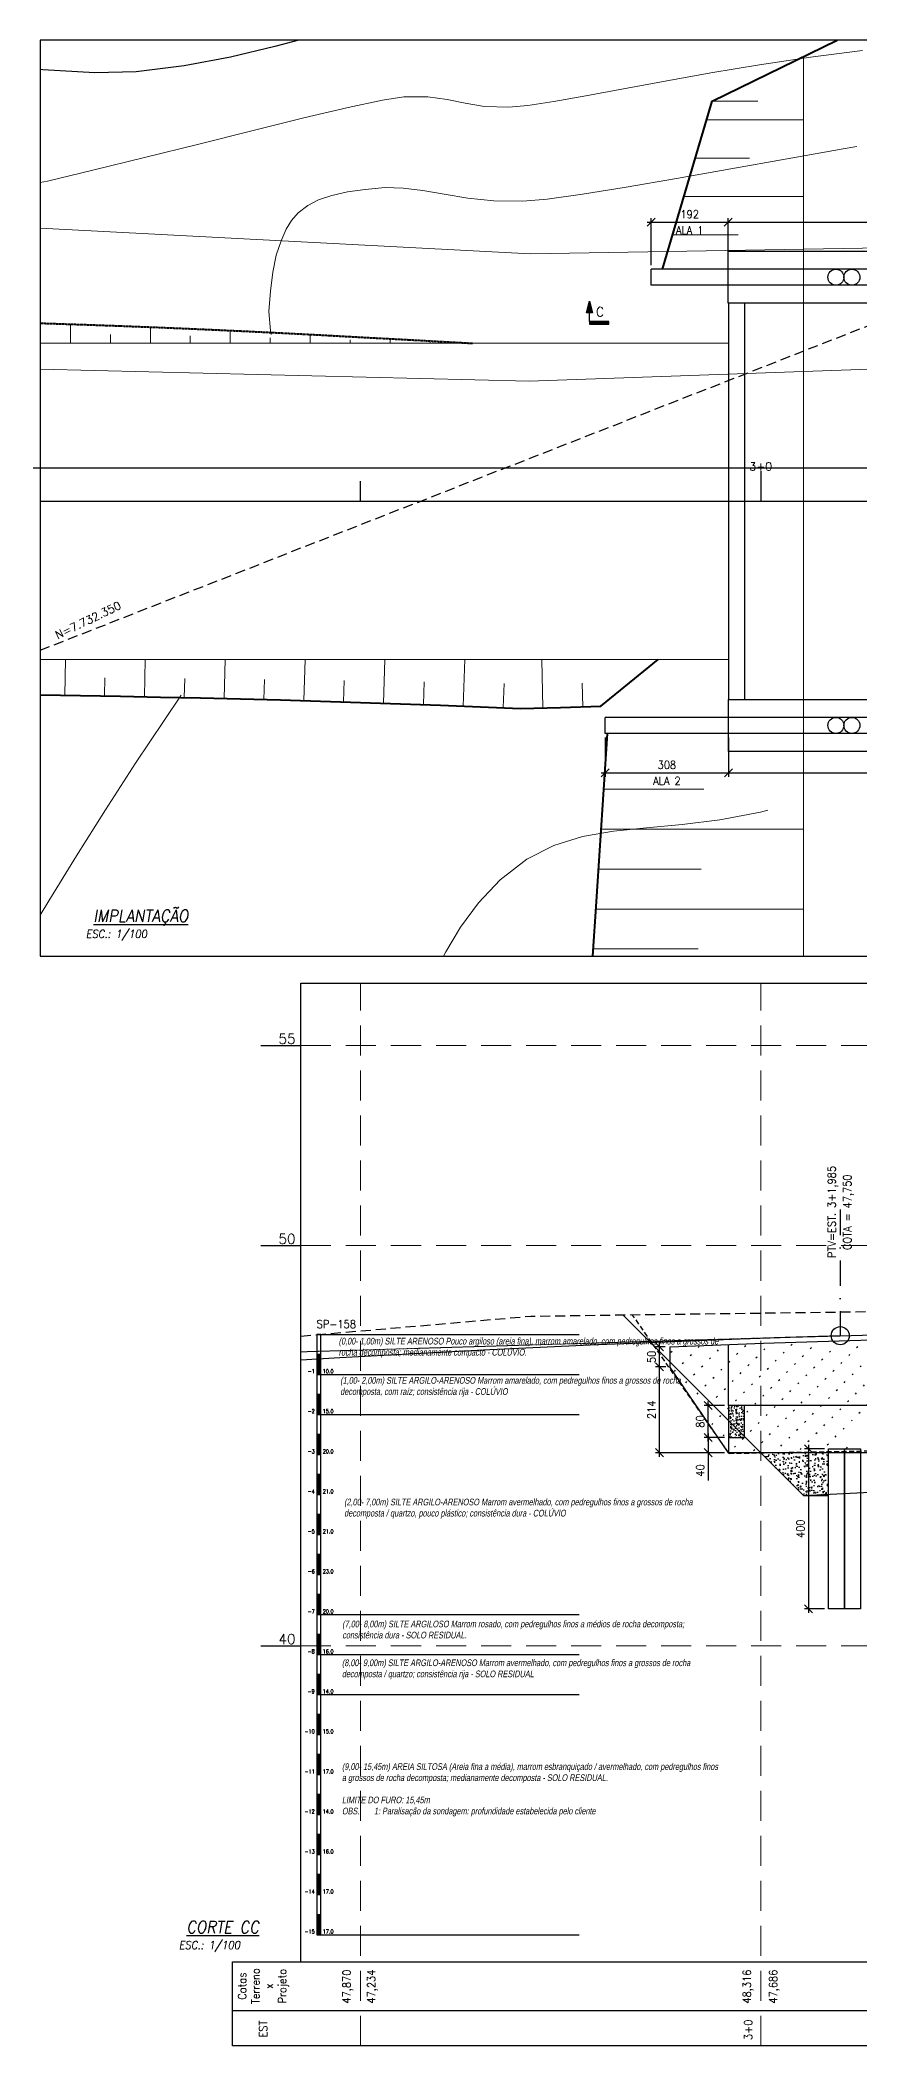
# Model space of a CAD drawing. Header units: millimetres. Extents: x 2500 to 83100, y 8270 to 58400.
# Drawn here: x 2500 to 22981, y 8270 to 58400 of the extents above; entities that cross this region are included whole.
import ezdxf
from ezdxf.enums import TextEntityAlignment as Align

# ---------------------------------------------------------------- set-up
doc = ezdxf.new("R2010")
doc.units = ezdxf.units.MM
for name, pattern in [('CONTINUO', [0]), ('DASHDOT', [25.4, 12.7, -6.35, 0, -6.35]), ('DASHED2', [0.375, 0.25, -0.125]), ('HIDDEN', [0.375, 0.25, -0.125]), ('HIDDEN2', [4.7625, 3.175, -1.5875])]:
    doc.linetypes.add(name, pattern=pattern)
for name, color, linetype in [('03', 3, 'Continuous'), ('05', 5, 'Continuous'), ('07', 7, 'Continuous'), ('08', 8, 'Continuous'), ('aux_lines', 30, 'Continuous'), ('BEST', 2, 'Continuous'), ('BFE', 7, 'Continuous'), ('BLCP4', 4, 'Continuous'), ('Cortes_05', 5, 'Continuous'), ('COTAS_07', 7, 'Continuous'), ('Eixo_07', 7, 'Continuous'), ('ENCONTRO_04', 4, 'Continuous'), ('EST-CONC-ENCONTRO_08', 8, 'Continuous'), ('EST-CONC_04', 4, 'Continuous'), ('ESTACAS_08', 8, 'Continuous'), ('Geotécnico_04', 4, 'Continuous'), ('GREIDE TP._02', 2, 'Continuous'), ('MISCELANEAID_03', 3, 'Continuous'), ('Notas_03', 3, 'Continuous'), ('R-100', 4, 'Continuous'), ('R-80', 2, 'Continuous'), ('SPT_03', 3, 'Continuous'), ('SPT_04', 4, 'Continuous'), ('SPT_07', 7, 'Continuous'), ('SPT_08', 8, 'Continuous'), ('Terreno_09', 9, 'Continuous'), ('Títulos_05', 5, 'Continuous'), ('VMA', 8, 'Continuous'), ('VR80', 2, 'Continuous')]:
    doc.layers.add(name, color=color, linetype=linetype)
for name, color, linetype, lineweight in [('BBAN', 7, 'Continuous', 9), ('BBOP', 7, 'Continuous', 20), ('BCO', 3, 'Continuous', 30), ('BGRD', 10, 'Continuous', 30), ('BHA', 253, 'Continuous', 20), ('BHARAT', 8, 'Continuous', 9), ('BHARCO', 8, 'Continuous', 9), ('CT1', 7, 'HIDDEN2', 5), ('VCAES', 36, 'Continuous', 20), ('VCATE', 101, 'HIDDEN', 20), ('VCI_MDT_VFLS', 8, 'Continuous', 15), ('VCM_MDT_VFLS', 8, 'Continuous', 25)]:
    doc.layers.add(name, color=color, linetype=linetype, lineweight=lineweight)
doc.styles.add('R 1.20 (1-75)', font='romans.shx', dxfattribs={"width": 0.9, "height": 180})
doc.styles.add('R100', font='simplex.shx', dxfattribs={"height": 2.5})
doc.styles.add('R80', font='simplex.shx')
doc.styles.add('Ri 1.50 (1-100)', font='romans.shx', dxfattribs={"width": 0.9, "oblique": 10, "height": 300})
doc.styles.add('Romans', font='romans.shx', dxfattribs={"width": 0.9, "height": 200})
doc.styles.add('SPT_data', font='romans.shx', dxfattribs={"width": 0.9, "height": 100})
doc.styles.add('SPT_title', font='romans.shx', dxfattribs={"width": 0.9, "height": 200})
doc.dimstyles.new('C 1-100 (1-100)', dxfattribs={"dimscale": 100, "dimtxt": 200, "dimasz": 2, "dimexe": 1, "dimexo": 1, "dimgap": 1, "dimtad": 1, "dimdec": 0, "dimlfac": 0.1, "dimzin": 0, "dimdsep": 46, "dimtxsty": 'Romans', "dimblk1": 'OBLIQUE', "dimblk2": 'OBLIQUE', "dimsah": 1, "dimcen": 2, "dimdle": 1, "dimclrd": 7, "dimclre": 7, "dimclrt": 2, "dimazin": 2, "dimtfac": 1, "dimtdec": 0, "dimtmove": 0, "dimatfit": 3, "dimfxl": 0, "dimfrac": 1, "dimarcsym": 0})
pattern_1 = [(45, (-355486.2, -5335.76), (-282.8427, 282.8427), [40, -240])]

# ---------------------------------------------------------------- blocks, each defined once
blk = doc.blocks.new('_Oblique')
at = {"color": 0, "linetype": 'ByBlock', "lineweight": -2}
blk.add_line((-0.5, -0.5), (0.5, 0.5), dxfattribs=at)
blk = doc.blocks.new('*D74')
at = {"layer": 'COTAS_07', "color": 7, "linetype": 'ByBlock', "lineweight": -2, "transparency": 16777216}
for p, q in [((22096, 23193), (21597, 23193)), ((21697, 23293), (21697, 19093)), ((22096, 19193), (21597, 19193))]:
    blk.add_line(p, q, dxfattribs=at)
at = {"layer": 'COTAS_07', "color": 7, "lineweight": -2, "transparency": 16777216, "xscale": 200, "yscale": 200, "zscale": 200}
for p, rotation in [((21697, 23193), 90), ((21697, 19193), 270)]:
    blk.add_blockref('_Oblique', p, dxfattribs=dict(at, rotation=rotation))
at = {"layer": 'COTAS_07', "color": 2, "transparency": 16777216, "insert": (21497, 21193), "char_height": 200, "attachment_point": 5, "rotation": 90, "style": 'Romans'}
blk.add_mtext('400', dxfattribs=at)
blk = doc.blocks.new('*D76')
at = {"layer": 'COTAS_07', "color": 7, "linetype": 'ByBlock', "lineweight": -2, "transparency": 16777216}
for p, q in [((19192, 23574), (19192, 23096)), ((19600, 23474), (19092, 23474)), ((19600, 23096), (19092, 23096)), ((19192, 23096), (19192, 22404))]:
    blk.add_line(p, q, dxfattribs=at)
at = {"layer": 'COTAS_07', "color": 7, "lineweight": -2, "transparency": 16777216, "xscale": 200, "yscale": 200, "zscale": 200}
for p, rotation in [((19192, 23474), 90), ((19192, 23096), 270)]:
    blk.add_blockref('_Oblique', p, dxfattribs=dict(at, rotation=rotation))
at = {"layer": 'COTAS_07', "color": 2, "transparency": 16777216, "insert": (18992, 22650), "char_height": 200, "attachment_point": 5, "rotation": 90, "style": 'Romans'}
blk.add_mtext('40', dxfattribs=at)
blk = doc.blocks.new('*D77')
at = {"layer": 'COTAS_07', "color": 7, "linetype": 'ByBlock', "lineweight": -2, "transparency": 16777216}
for p, q in [((19600, 24274), (19092, 24274)), ((19192, 23374), (19192, 24374)), ((19600, 23474), (19092, 23474))]:
    blk.add_line(p, q, dxfattribs=at)
at = {"layer": 'COTAS_07', "color": 7, "lineweight": -2, "transparency": 16777216, "xscale": 200, "yscale": 200, "zscale": 200}
for p, rotation in [((19192, 24274), 90), ((19192, 23474), 270)]:
    blk.add_blockref('_Oblique', p, dxfattribs=dict(at, rotation=rotation))
at = {"layer": 'COTAS_07', "color": 2, "transparency": 16777216, "insert": (18992, 23874), "char_height": 200, "attachment_point": 5, "rotation": 90, "style": 'Romans'}
blk.add_mtext('80', dxfattribs=at)
blk = doc.blocks.new('*D78')
at = {"layer": 'COTAS_07', "color": 7, "linetype": 'ByBlock', "lineweight": -2, "transparency": 16777216}
for p, q in [((18117, 25739), (17876, 25739)), ((17976, 25140), (17976, 25839)), ((18136, 25240), (17876, 25240))]:
    blk.add_line(p, q, dxfattribs=at)
at = {"layer": 'COTAS_07', "color": 7, "lineweight": -2, "transparency": 16777216, "xscale": 200, "yscale": 200, "zscale": 200}
for p, rotation in [((17976, 25739), 90), ((17976, 25240), 270)]:
    blk.add_blockref('_Oblique', p, dxfattribs=dict(at, rotation=rotation))
at = {"layer": 'COTAS_07', "color": 2, "transparency": 16777216, "insert": (17776, 25489), "char_height": 200, "attachment_point": 5, "rotation": 90, "style": 'Romans'}
blk.add_mtext('50', dxfattribs=at)
blk = doc.blocks.new('*D58')
at = {"layer": 'COTAS_07', "color": 7, "linetype": 'ByBlock', "lineweight": -2, "transparency": 16777216}
for p, q in [((18136, 25240), (17876, 25240)), ((17976, 22996), (17976, 25340)), ((19600, 23096), (17876, 23096))]:
    blk.add_line(p, q, dxfattribs=at)
at = {"layer": 'COTAS_07', "color": 7, "lineweight": -2, "transparency": 16777216, "xscale": 200, "yscale": 200, "zscale": 200}
for p, rotation in [((17976, 25240), 90), ((17976, 23096), 270)]:
    blk.add_blockref('_Oblique', p, dxfattribs=dict(at, rotation=rotation))
at = {"layer": 'COTAS_07', "color": 2, "transparency": 16777216, "insert": (17776, 24168), "char_height": 200, "attachment_point": 5, "rotation": 90, "style": 'Romans'}
blk.add_mtext('214', dxfattribs=at)
blk = doc.blocks.new('*D79')
at = {"layer": 'COTAS_07', "color": 7, "linetype": 'ByBlock', "lineweight": -2, "transparency": 16777216}
for p, q in [((16621, 40974), (16621, 39985)), ((19696, 40974), (19696, 39985)), ((16521, 40085), (19796, 40085))]:
    blk.add_line(p, q, dxfattribs=at)
at = {"layer": 'COTAS_07', "color": 7, "lineweight": -2, "transparency": 16777216, "xscale": 200, "yscale": 200, "zscale": 200, "rotation": 180}
blk.add_blockref('_Oblique', (16621, 40085), dxfattribs=at)
at = {"layer": 'COTAS_07', "color": 7, "lineweight": -2, "transparency": 16777216, "xscale": 200, "yscale": 200, "zscale": 200}
blk.add_blockref('_Oblique', (19696, 40085), dxfattribs=at)
at = {"layer": 'COTAS_07', "color": 2, "transparency": 16777216, "char_height": 200, "attachment_point": 5, "style": 'Romans'}
for s, insert in [('308', (18159, 40285)), ('ALA 2', (18159, 39885))]:
    blk.add_mtext(s, dxfattribs=dict(at, insert=insert))
blk = doc.blocks.new('*D80')
at = {"layer": 'COTAS_07', "color": 7, "linetype": 'ByBlock', "lineweight": -2, "transparency": 16777216}
for p, q in [((19696, 40524), (19696, 39985)), ((30631, 40524), (30631, 39985)), ((19596, 40085), (30731, 40085))]:
    blk.add_line(p, q, dxfattribs=at)
at = {"layer": 'COTAS_07', "color": 7, "lineweight": -2, "transparency": 16777216, "xscale": 200, "yscale": 200, "zscale": 200, "rotation": 180}
blk.add_blockref('_Oblique', (19696, 40085), dxfattribs=at)
at = {"layer": 'COTAS_07', "color": 7, "lineweight": -2, "transparency": 16777216, "xscale": 200, "yscale": 200, "zscale": 200}
blk.add_blockref('_Oblique', (30631, 40085), dxfattribs=at)
at = {"layer": 'COTAS_07', "color": 2, "transparency": 16777216, "insert": (25164, 40285), "char_height": 200, "attachment_point": 5, "style": 'Romans'}
blk.add_mtext('1094', dxfattribs=at)
blk = doc.blocks.new('*D81')
at = {"layer": 'COTAS_07', "color": 7, "linetype": 'ByBlock', "lineweight": -2, "transparency": 16777216}
for p, q in [((17668, 53848), (19790, 53848)), ((17768, 52774), (17768, 53948)), ((19690, 52774), (19690, 53948))]:
    blk.add_line(p, q, dxfattribs=at)
at = {"layer": 'COTAS_07', "color": 7, "lineweight": -2, "transparency": 16777216, "xscale": 200, "yscale": 200, "zscale": 200, "rotation": 180}
blk.add_blockref('_Oblique', (17768, 53848), dxfattribs=at)
at = {"layer": 'COTAS_07', "color": 7, "lineweight": -2, "transparency": 16777216, "xscale": 200, "yscale": 200, "zscale": 200}
blk.add_blockref('_Oblique', (19690, 53848), dxfattribs=at)
at = {"layer": 'COTAS_07', "color": 2, "transparency": 16777216, "char_height": 200, "attachment_point": 5, "style": 'Romans'}
for s, insert in [('192', (18729, 54048)), ('ALA 1', (18729, 53648))]:
    blk.add_mtext(s, dxfattribs=dict(at, insert=insert))
blk = doc.blocks.new('*D82')
at = {"layer": 'COTAS_07', "color": 7, "linetype": 'ByBlock', "lineweight": -2, "transparency": 16777216}
for p, q in [((19590, 53848), (30731, 53848)), ((19690, 53224), (19690, 53948)), ((30631, 53224), (30631, 53948))]:
    blk.add_line(p, q, dxfattribs=at)
at = {"layer": 'COTAS_07', "color": 7, "lineweight": -2, "transparency": 16777216, "xscale": 200, "yscale": 200, "zscale": 200, "rotation": 180}
blk.add_blockref('_Oblique', (19690, 53848), dxfattribs=at)
at = {"layer": 'COTAS_07', "color": 7, "lineweight": -2, "transparency": 16777216, "xscale": 200, "yscale": 200, "zscale": 200}
blk.add_blockref('_Oblique', (30631, 53848), dxfattribs=at)
at = {"layer": 'COTAS_07', "color": 2, "transparency": 16777216, "insert": (25161, 54048), "char_height": 200, "attachment_point": 5, "style": 'Romans'}
blk.add_mtext('1094', dxfattribs=at)
blk = doc.blocks.new('*U26')
at = {"layer": 'Cortes_05'}
h = blk.add_hatch(color=256, dxfattribs=at)
h.dxf.hatch_style = 1
h.paths.add_polyline_path([(18, 300), (-18, 300), (-18, 60), (18, 60)])
h = blk.add_hatch(color=256, dxfattribs=at)
h.dxf.hatch_style = 1
h.paths.add_polyline_path([(270, 300), (126, 339), (126, 261)])
h = blk.add_hatch(color=256, dxfattribs=at)
h.dxf.hatch_style = 1
h.paths.add_polyline_path([(18, -23757), (-18, -23757), (-18, -23517), (18, -23517)])
h = blk.add_hatch(color=256, dxfattribs=at)
h.dxf.hatch_style = 1
h.paths.add_polyline_path([(270, -23757), (126, -23796), (126, -23718)])
for p, q in [((18, 300), (126, 300)), ((18, -23757), (126, -23757))]:
    blk.add_line(p, q, dxfattribs=at)
for points in [[(-18, 300), (-18, 60), (18, 60), (18, 300)], [(270, 300), (126, 261), (126, 339)], [(-18, -23757), (-18, -23517), (18, -23517), (18, -23757)], [(270, -23757), (126, -23718), (126, -23796)]]:
    blk.add_lwpolyline(points, close=True, dxfattribs=at)
at = {"layer": 'Cortes_05', "style": 'R 1.20 (1-75)', "width": 0.9, "flags": 12}
for tag, rotation, p in [('M', 272.2143, (138, 144)), ('S', 270.5572, (138, -23625))]:
    blk.add_attdef(tag, text='', height=120, rotation=rotation, dxfattribs=at).set_placement(p, align=Align.MIDDLE_CENTER)

msp = doc.modelspace()

# ---------------------------------------------------------------- hatches: boundary and pattern name
at = {"layer": 'EST-CONC-ENCONTRO_08'}
h = msp.add_hatch(dxfattribs=at)
h.set_pattern_fill('AR-CONC', color=256)
h.set_pattern_definition([(50, (-353662.53, -4994.8), (182.18467, -15.939086), [19.05, -209.55]), (355, (-353662.53, -4994.8), (-35.24342, 191.056845), [15.24, -167.64058]), (100.451445, (-353647.34, -4996.13), (146.94125, 175.11775), [16.19001, -178.090245]), (46.1842, (-353662.53, -4944), (271.07904, -42.04233), [28.575, -314.325]), (96.63556, (-353639.94, -4947.5), (237.40413, 247.42612), [24.28502, -267.1356]), (351.18415, (-353662.53, -4944), (237.40413, 247.42612), [22.85997, -251.45973]), (21, (-353637.13, -4956.7), (151.61439, -102.2652), [19.05, -209.55]), (326, (-353637.13, -4956.7), (61.80203, 184.18797), [15.24, -167.64]), (71.451445, (-353624.5, -4965.22), (213.41642, 81.92277), [16.19001, -178.08994]), (37.5, (-353662.526, -4994.8), (3.088603, 84.555039), [0, -165.608, 0, -170.18, 0, -168.275]), (7.5, (-353662.53, -4994.8), (66.819663, 100.180575), [0, -97.028, 0, -161.798, 0, -64.135]), (327.5, (-353719.17, -4994.8), (135.590595, -5.728744), [0, -63.5, 0, -198.12, 0, -262.89]), (317.5, (-353744.57, -4994.8), (148.12918, 25.42649), [0, -82.55, 0, -131.572, 0, -186.69])])
h.paths.add_polyline_path([(19700.2, 24274.4), (19700.2, 23474.4), (20100.2, 23474.4), (20100.2, 24274.4)])
h = msp.add_hatch(dxfattribs=at)
h.set_pattern_fill('AR-CONC', color=256, scale=1.5)
h.set_pattern_definition([(50, (-353662.53, -4994.8), (273.277, -23.90863), [28.575, -314.325]), (355, (-353662.53, -4994.8), (-52.86513, 286.58527), [22.86, -251.46088]), (100.451445, (-353639.75, -4996.8), (220.41187, 262.67663), [24.28501, -267.13537]), (46.1842, (-353662.53, -4918.6), (406.61856, -63.0635), [42.8625, -471.4875]), (96.63556, (-353628.64, -4923.86), (356.1062, 371.1392), [36.42753, -400.7034]), (351.18415, (-353662.53, -4918.6), (356.1062, 371.1392), [34.28995, -377.1896]), (21, (-353624.43, -4937.65), (227.42159, -153.3978), [28.575, -314.325]), (326, (-353624.43, -4937.65), (92.70304, 276.28195), [22.86, -251.46]), (71.451445, (-353605.47, -4950.43), (320.12463, 122.88415), [24.28501, -267.1349]), (37.5, (-353662.53, -4994.8), (4.632905, 126.832558), [0, -248.412, 0, -255.27, 0, -252.4125]), (7.5, (-353662.53, -4994.8), (100.229494, 150.27086), [0, -145.542, 0, -242.697, 0, -96.2025]), (327.5, (-353747.49, -4994.8), (203.385893, -8.593116), [0, -95.25, 0, -297.18, 0, -394.335]), (317.5, (-353785.59, -4994.8), (222.19377, 38.13974), [0, -123.825, 0, -197.358, 0, -280.035])])
edge = h.paths.add_edge_path()
edge.add_line((20507.5, 23092.8), (21571.5, 22028.8))
edge.add_line((21571.5, 22028.8), (22196.5, 22028.8))
edge.add_line((22196.5, 22028.8), (22196.5, 23093.1))
edge.add_line((22196.5, 23093.1), (20505.4, 23093.1))
at = {"layer": 'SPT_08'}
for points in [[(9411.1, 25049.1), (9511.1, 25049.1), (9511.1, 25549.1), (9411.1, 25549.1)], [(9411.1, 24049.1), (9511.1, 24049.1), (9511.1, 24549.1), (9411.1, 24549.1)], [(9411.1, 23049.1), (9511.1, 23049.1), (9511.1, 23549.1), (9411.1, 23549.1)], [(9411.1, 22049.1), (9511.1, 22049.1), (9511.1, 22549.1), (9411.1, 22549.1)], [(9411.1, 21049.1), (9511.1, 21049.1), (9511.1, 21549.1), (9411.1, 21549.1)], [(9411.1, 20049.1), (9511.1, 20049.1), (9511.1, 20549.1), (9411.1, 20549.1)], [(9411.1, 19049.1), (9511.1, 19049.1), (9511.1, 19549.1), (9411.1, 19549.1)], [(9411.1, 18049.1), (9511.1, 18049.1), (9511.1, 18549.1), (9411.1, 18549.1)], [(9411.1, 17049.1), (9511.1, 17049.1), (9511.1, 17549.1), (9411.1, 17549.1)], [(9411.1, 16049.1), (9511.1, 16049.1), (9511.1, 16549.1), (9411.1, 16549.1)], [(9411.1, 15049.1), (9511.1, 15049.1), (9511.1, 15549.1), (9411.1, 15549.1)], [(9411.1, 14049.1), (9511.1, 14049.1), (9511.1, 14549.1), (9411.1, 14549.1)], [(9411.1, 13049.1), (9511.1, 13049.1), (9511.1, 13549.1), (9411.1, 13549.1)], [(9411.1, 12049.1), (9511.1, 12049.1), (9511.1, 12549.1), (9411.1, 12549.1)], [(9411.1, 11049.1), (9511.1, 11049.1), (9511.1, 11549.1), (9411.1, 11549.1)]]:
    msp.add_hatch(color=256, dxfattribs=at).paths.add_polyline_path(points)
at = {"layer": 'Terreno_09'}
h = msp.add_hatch(dxfattribs=at)
h.set_pattern_fill('ACAD_ISO07W100', color=256, scale=80, angle=45)
h.set_pattern_definition(pattern_1)
edge = h.paths.add_edge_path()
edge.add_line((22700.2, 25895.4), (22677.9, 25894.7))
edge.add_arc((22490.1, 26019.8), 225.6, 217.22291, 326.33391, ccw=False)
edge.add_line((22310.5, 25883.3), (20572.3, 25829.4))
edge.add_line((20572.3, 25829.4), (18235.7, 25739.5))
edge.add_line((18235.7, 25739.5), (18235.7, 25239.5))
edge.add_line((18235.7, 25239.5), (19712.1, 23078.7))
edge.add_line((19712.1, 23078.7), (22712.9, 23093.1))
edge.add_line((22712.9, 23093.1), (22700.2, 24274.4))
edge.add_line((22700.2, 24274.4), (22700.2, 25895.4))
h = msp.add_hatch(dxfattribs=at)
h.set_pattern_fill('ACAD_ISO07W100', color=256, scale=80, angle=45)
h.set_pattern_definition(pattern_1)
h.paths.add_polyline_path([(28946.3, 24867.8), (28546.3, 25167.8), (28546.3, 25567.8), (28946.3, 25567.8), (28896.3, 25589.4), (24896.3, 25589.4), (24896.3, 25839.4), (22700.2, 25895.4), (22700.2, 24274.4), (28946.4, 24274.4)])
h = msp.add_hatch(dxfattribs=at)
h.set_pattern_fill('ACAD_ISO07W100', color=256, scale=80, angle=45)
h.set_pattern_definition(pattern_1)
h.paths.add_polyline_path([(28946.4, 24274.4), (22700.2, 24274.4), (22700.2, 23893.1), (23100.2, 23893.1), (23100.2, 23193.1), (23396.5, 23193.1), (23396.5, 23193.1), (23796.5, 23193.1), (24196.5, 23193.1), (24596.5, 23193.1), (24996.5, 23193.1), (25396.5, 23193.1), (25796.5, 23193.1), (26196.5, 23193.1), (26596.5, 23193.1), (26996.5, 23193.1), (27396.5, 23193.1), (27796.5, 23193.1), (27796.5, 23193.1), (28196.5, 23193.1), (28596.5, 23193.1), (28946.5, 23193.1)])

# ---------------------------------------------------------------- linework, layer by layer
at = {"layer": '03'}
for p, q in [((18235.7, 25739.5, 28151.8), (20572.3, 25829.4, 28151.8)), ((28946.4, 24274.4, 28151.8), (19700.2, 24274.4, 28151.8))]:
    msp.add_line(p, q, dxfattribs=at)
at = {"layer": '03', "elevation": 28151.8}
for points in [[(20572.3, 25829.4), (28946.3, 26089.4)], [(18235.7, 25739.5), (18235.7, 25239.5)], [(19700.2, 24274.4), (19700.2, 25795.8)], [(22700.2, 23093.1), (19700.2, 23093.1), (18235.7, 25239.5)], [(19700.2, 24274.4), (19700.2, 23093.1)], [(28946.5, 23093.1), (19700.2, 23093.1)], [(20507.5, 23092.8), (21571.5, 22028.8), (22196.5, 22028.8), (22196.5, 23093.1), (20505.4, 23093.1)]]:
    msp.add_lwpolyline(points, dxfattribs=at)
at = {"layer": '03', "linetype": 'Continuous', "lineweight": 15}
msp.add_polyline3d([(2500, 42922.8, 74595.4), (2505.4, 42922.8, 74595.8), (3505.4, 42922.8, 74668.4), (4505.4, 42922.8, 74738.8), (5505.4, 42922.8, 74807), (6505.4, 42922.8, 74873), (7505.4, 42922.8, 74936.8), (8505.4, 42922.8, 74998.5), (9505.4, 42922.8, 75057.9), (10505.4, 42922.8, 75115.2), (11505.4, 42922.8, 75170.3), (12505.4, 42922.8, 75223.2), (13505.4, 42922.8, 75273.9), (14505.4, 42922.8, 75322.4), (15505.4, 42922.8, 75368.8), (16505.4, 42922.8, 75413), (17505.4, 42922.8, 75455), (18505.4, 42922.8, 75494.8), (19505.4, 42922.8, 75532.4), (19696.9, 42922.8, 75539.1)], dxfattribs=at)
at = {"layer": '05', "elevation": 28151.8}
msp.add_lwpolyline([(19700.2, 24274.4), (19700.2, 23474.4), (20100.2, 23474.4), (20100.2, 24274.4)], close=True, dxfattribs=at)
at = {"layer": '07', "linetype": 'HIDDEN', "lineweight": 40, "ltscale": 10}
msp.add_polyline3d([(2500, 51325.8, 74260), (2505.4, 51325.7, 74260.5), (3505.4, 51293.3, 74354.7), (4505.4, 51257.7, 74448.8), (5505.4, 51218.8, 74543), (6505.4, 51176.6, 74637.1), (7505.4, 51131.2, 74731.2), (8505.4, 51082.6, 74825.3), (9505.4, 51030.6, 74919.3), (10505.4, 50975.4, 75013.4), (11505.4, 50923, 75103.4), (13313.6, 50822.8, 75265.9)], dxfattribs=at)
at = {"layer": '08', "elevation": 28000}
msp.add_lwpolyline([(9016.4, 34827.5), (71592.1, 34827.5)], dxfattribs=at)
at = {"layer": 'aux_lines'}
msp.add_xline((63537.8, 47706.2), (1, 0), dxfattribs=at)
at = {"layer": 'BBAN', "elevation": 28000, "flags": 128}
msp.add_lwpolyline([(21571.2, 35502), (21571.2, 36874.4), (21571.4, 41874.4), (21571.5, 46874.4), (21571.6, 51874.4), (21571.8, 57988.1)], dxfattribs=at)
at = {"layer": 'BBOP', "color": 3, "linetype": 'Continuous', "lineweight": 15}
msp.add_polyline3d([(2500, 50822.8, 74595.4), (2505.4, 50822.8, 74595.8), (3505.4, 50822.8, 74668.4), (4505.4, 50822.8, 74738.8), (5505.4, 50822.8, 74807), (6505.4, 50822.8, 74873), (7505.4, 50822.8, 74936.8), (8505.4, 50822.8, 74998.5), (9505.4, 50822.8, 75057.9), (10505.4, 50822.8, 75115.2), (11505.4, 50822.8, 75170.3), (12505.4, 50822.8, 75223.2), (13505.4, 50822.8, 75273.9), (14505.4, 50822.8, 75322.4), (15505.4, 50822.8, 75368.8), (16505.4, 50822.8, 75413), (17505.4, 50822.8, 75455), (18505.4, 50822.8, 75494.8), (19505.4, 50822.8, 75532.4), (19699.9, 50822.8, 75539.3)], dxfattribs=at)
at = {"layer": 'BCO', "color": 3, "linetype": 'Continuous', "lineweight": 40, "elevation": 28000}
for points in [[(18052.7, 52673.5), (19292, 56874.5), (22415, 58400)], [(16306.7, 35502), (16403.6, 36874.5), (16679.7, 41073.5)]]:
    msp.add_lwpolyline(points, dxfattribs=at)
at = {"layer": 'BCO', "color": 3, "linetype": 'Continuous', "lineweight": 40}
msp.add_polyline3d([(2500, 42038.7, 75479.5), (2505.4, 42038.5, 75480), (3505.4, 42018.6, 75572.5), (4505.4, 42001.2, 75660.3), (5505.4, 41981.5, 75748.2), (6505.4, 41959.4, 75836.3), (7505.4, 41935, 75924.5), (8505.4, 41908.3, 76012.9), (9505.4, 41879.2, 76101.4), (10505.4, 41847.8, 76190.1), (11505.4, 41814.1, 76278.9), (12505.4, 41778, 76367.9), (13505.4, 41739.6, 76457), (14505.4, 41698.9, 76546.3), (15505.4, 41718.5, 76573), (16505.4, 41751.4, 76584.3), (17938.9, 42922.8, 75473.2)], dxfattribs=at)
at = {"layer": 'BEST'}
for p, q in [((10505.4, 46872.8, 28000), (10505.4, 47372.8, 28000)), ((20505.4, 47622.8, 28000), (20505.4, 46872.8, 28000))]:
    msp.add_line(p, q, dxfattribs=at)
at = {"layer": 'BFE', "color": 0, "linetype": 'CONTINUO', "elevation": 28000, "flags": 128}
msp.add_lwpolyline([(2500, 46872.8), (83100, 46872.8)], dxfattribs=at)
at = {"layer": 'BGRD', "color": 10, "linetype": 'Continuous', "lineweight": 30, "ltscale": 2, "elevation": 28151.8, "flags": 128}
msp.add_lwpolyline([(9016.4, 25417), (9990.1, 25474.1), (11240.1, 25544.1), (12490.1, 25610.6), (13740.1, 25673.7), (14990.1, 25733.4), (16240.1, 25789.7), (17490.1, 25842.5), (18740.1, 25892), (19990.1, 25938), (21240.1, 25980.6), (22490.1, 26019.8), (71592.1, 27492.9)], dxfattribs=at)
at = {"layer": 'BHA', "color": 251, "linetype": 'HIDDEN', "lineweight": 20, "ltscale": 3000}
for p, q in [((10505.4, 8269.7, 28000), (10505.4, 34827.5, 28000)), ((20505.4, 8269.7, 28000), (20505.4, 34827.5, 28000)), ((9016.4, 33269.7, 28000), (71592.1, 33269.7, 28000)), ((9016.4, 28269.7, 28000), (71592.1, 28269.7, 28000)), ((9016.4, 18269.7, 28000), (71592.1, 18269.7, 28000))]:
    msp.add_line(p, q, dxfattribs=at)
at = {"layer": 'BHARAT'}
for p, q in [((3259.7, 50822.8, 74650.6), (3259.7, 51301.2, 74650.6)), ((5254.9, 50822.8, 74789.9), (5254.9, 51228.5, 74789.9)), ((7250.6, 50822.8, 74920.5), (7250.6, 51142.8, 74920.5)), ((4257.2, 50822.8, 74721.3), (4257.2, 51044.6, 74721.3)), ((6252.7, 50822.8, 74856.3), (6252.7, 51005, 74856.3)), ((8248.7, 50822.8, 74982.6), (8248.7, 50958.9, 74982.6)), ((9246.9, 50822.8, 75042.5), (9246.9, 51044.1, 75042.5)), ((10245.2, 50822.8, 75100.3), (10245.2, 50906.3, 75100.3)), ((11243.7, 50822.8, 75155.9), (11243.7, 50936.7, 75155.9)), ((12242.2, 50822.8, 75209.3), (12242.2, 50852.5, 75209.3)), ((13240.9, 50822.8, 75260.5), (13240.9, 50826.8, 75260.5))]:
    msp.add_line(p, q, dxfattribs=at)
at = {"layer": 'BHARCO'}
for p, q in [((19292, 56874.5, 74075.9), (20431.9, 56874.4, 72936)), ((19155, 56410.1, 74211.1), (21571.7, 56410.1, 71794.4)), ((18872.1, 55451, 74490.5), (20221.9, 55451, 73140.7)), ((18589.1, 54491.9, 74769.9), (21571.7, 54491.8, 71787.3)), ((18306.2, 53532.7, 75049.3), (19938.9, 53532.7, 73416.5)), ((3113.2, 42026.4, 75536.2), (3131, 42922.8, 75536.2)), ((5105, 41989.4, 75713), (5123.4, 42922.8, 75713)), ((7096.8, 41945, 75888.5), (7120.6, 42922.8, 75888.5)), ((9088.3, 41891.4, 76064.5), (9118.3, 42922.8, 76064.5)), ((11079.5, 41828.5, 76241.1), (11116.4, 42922.8, 76241.1)), ((13070.3, 41756.3, 76418.3), (13115.1, 42922.8, 76418.3)), ((15063.2, 41709.9, 76561.2), (15039.3, 42922.8, 76561.2)), ((4109, 42008.1, 75625.5), (4116.9, 42465.4, 75625.5)), ((6100.9, 41968.3, 75800.7), (6111.4, 42445.6, 75800.7)), ((8092.6, 41919.3, 75976.4), (8106, 42421, 75976.4)), ((10083.9, 41861.1, 76152.7), (10100.6, 42391.9, 76152.7)), ((12074.9, 41793.6, 76329.6), (12095.3, 42358.2, 76329.6)), ((14065.6, 41716.8, 76507), (14090.1, 42319.8, 76507)), ((16062.6, 41736.8, 76579.3), (16043.1, 42329.8, 76579.3)), ((16587.8, 39675.7, 76716), (19079.6, 39675.7, 74224.3)), ((16522.2, 38677.9, 76777.9), (21571.3, 38677.8, 71728.8)), ((16456.6, 37680, 76839.8), (19013.9, 37680, 74282.5)), ((16390, 36682.3, 76902.6), (21571.2, 36682.1, 71721.4)), ((16319.6, 35684.7, 76969.3), (18945.4, 35684.7, 74343.5))]:
    msp.add_line(p, q, dxfattribs=at)
at = {"layer": 'BLCP4', "elevation": 28000}
for points in [[(9016.4, 10369.7), (9016.4, 34827.5)], [(7305, 9153.1), (71592.1, 9153.1)]]:
    msp.add_lwpolyline(points, dxfattribs=at)
msp.add_lwpolyline([(71592.1, 8269.7), (7305, 8269.7), (7305, 10369.7), (71592.1, 10369.7)], close=True, dxfattribs=at)
at = {"layer": 'CT1'}
msp.add_line((9016.4, 25615.6, 28151.8), (22490.1, 26019.8, 28151.8), dxfattribs=at)
at = {"layer": 'Eixo_07', "linetype": 'DASHDOT', "ltscale": 50}
msp.add_line((22489.9, 29169.8, 28151.8), (22489.9, 26019.8, 28151.8), dxfattribs=at)
at = {"layer": 'Eixo_07'}
msp.add_circle((22490.1, 26019.8, 28151.8), 225.6, dxfattribs=at)
at = {"layer": 'ENCONTRO_04', "elevation": 28151.8}
for points in [[(22596.5, 19193.1), (22196.5, 19193.1), (22196.5, 23193.1), (22596.5, 23193.1)], [(22996.5, 19193.1), (22596.5, 19193.1), (22596.5, 23193.1), (22996.5, 23193.1)]]:
    msp.add_lwpolyline(points, close=True, dxfattribs=at)
at = {"layer": 'EST-CONC_04'}
for points, elevation in [([(28930.6, 52673.5), (17768.5, 52673.5)], 28000), ([(17768.5, 52273.5), (17768.5, 52673.5)], 30615.2), ([(28481.5, 40623.5), (19696.5, 40623.5), (19696.5, 41923.5), (28931.5, 41923.5), (28931.5, 51823.5), (19690.2, 51823.5), (19690.2, 53123.5), (30631.5, 53123.5), (30631.5, 40623.5)], 28000), ([(28930.6, 52273.5), (17768.5, 52273.5)], 28000), ([(19700.2, 51823.5), (19696.5, 41923.5)], 28151.8), ([(20100.2, 51823.5), (20100.2, 41923.5)], 28151.8), ([(28930.6, 41473.5), (16620.6, 41473.5)], 28000), ([(16620.6, 41073.5), (16620.6, 41473.5)], 30615.2), ([(28930.6, 41073.5), (16620.6, 41073.5)], 28000)]:
    msp.add_lwpolyline(points, dxfattribs=dict(at, elevation=elevation))
at = {"layer": 'ESTACAS_08'}
for centre in [(22381.5, 52473.5, 28000), (22781.5, 52473.5, 28000), (22381.5, 41273.5, 28000), (22781.5, 41273.5, 28000)]:
    msp.add_circle(centre, 200, dxfattribs=at)
at = {"layer": 'Geotécnico_04', "color": 210, "linetype": 'HIDDEN', "ltscale": 500}
for q in [(17302.8, 26536.7, 28151.8), (61069.7, 23814.2, 28151.8)]:
    msp.add_line((19712.1, 23078.7, 28151.8), q, dxfattribs=at)
at = {"layer": 'GREIDE TP._02', "color": 42, "ltscale": 15, "elevation": 28151.8, "flags": 128}
msp.add_lwpolyline([(17061, 26539.3), (17062.7, 26537.6), (21571.5, 22028.8), (29569.2, 22428.7), (29571.5, 22428.8), (37569.5, 14430.8), (37571.5, 14428.8), (37572.6, 14428.9), (41880.5, 14558.1), (41881.5, 14558.1), (46189.5, 14428.8), (54188.2, 22427.6), (54189.5, 22428.8), (58189, 22228.9), (58189.5, 22228.8), (63949.1, 27988.4), (63949.8, 27989.1)], dxfattribs=at)
at = {"layer": 'MISCELANEAID_03', "elevation": 30463.4}
msp.add_lwpolyline([(83100, 58400), (2500, 58400), (2500, 35502), (83100, 35502)], close=True, dxfattribs=at)
at = {"layer": 'R-80', "color": 2, "linetype": 'Continuous', "lineweight": -3}
for p, q in [((8016.4, 33269.7, 28000), (9016.4, 33269.7, 28000)), ((8016.4, 28269.7, 28000), (9016.4, 28269.7, 28000)), ((8016.4, 18269.7, 28000), (9016.4, 18269.7, 28000))]:
    msp.add_line(p, q, dxfattribs=at)
at = {"layer": 'SPT_03'}
for p, q in [((9411.1, 26049.1, 28151.8), (15969, 26049.1, 28151.8)), ((9411.1, 25049.1, 28151.8), (15969, 25049.1, 28151.8)), ((9411.1, 24049.1, 28151.8), (15969, 24049.1, 28151.8)), ((9411.1, 19049.1, 28151.8), (15969, 19049.1, 28151.8)), ((9411.1, 18049.1, 28151.8), (15969, 18049.1, 28151.8)), ((9411.1, 17049.1, 28151.8), (15969, 17049.1, 28151.8)), ((9411.1, 11049.1, 28151.8), (15969, 11049.1, 28151.8))]:
    msp.add_line(p, q, dxfattribs=at)
at = {"layer": 'SPT_07', "elevation": 28151.8}
for points in [[(9411.1, 25549.1), (9511.1, 25549.1), (9511.1, 26049.1), (9411.1, 26049.1)], [(9411.1, 25049.1), (9511.1, 25049.1), (9511.1, 25549.1), (9411.1, 25549.1)], [(9411.1, 24549.1), (9511.1, 24549.1), (9511.1, 25049.1), (9411.1, 25049.1)], [(9411.1, 24049.1), (9511.1, 24049.1), (9511.1, 24549.1), (9411.1, 24549.1)], [(9411.1, 23549.1), (9511.1, 23549.1), (9511.1, 24049.1), (9411.1, 24049.1)], [(9411.1, 23049.1), (9511.1, 23049.1), (9511.1, 23549.1), (9411.1, 23549.1)], [(9411.1, 22549.1), (9511.1, 22549.1), (9511.1, 23049.1), (9411.1, 23049.1)], [(9411.1, 22049.1), (9511.1, 22049.1), (9511.1, 22549.1), (9411.1, 22549.1)], [(9411.1, 21549.1), (9511.1, 21549.1), (9511.1, 22049.1), (9411.1, 22049.1)], [(9411.1, 21049.1), (9511.1, 21049.1), (9511.1, 21549.1), (9411.1, 21549.1)], [(9411.1, 20549.1), (9511.1, 20549.1), (9511.1, 21049.1), (9411.1, 21049.1)], [(9411.1, 20049.1), (9511.1, 20049.1), (9511.1, 20549.1), (9411.1, 20549.1)], [(9411.1, 19549.1), (9511.1, 19549.1), (9511.1, 20049.1), (9411.1, 20049.1)], [(9411.1, 19049.1), (9511.1, 19049.1), (9511.1, 19549.1), (9411.1, 19549.1)], [(9411.1, 18549.1), (9511.1, 18549.1), (9511.1, 19049.1), (9411.1, 19049.1)], [(9411.1, 18049.1), (9511.1, 18049.1), (9511.1, 18549.1), (9411.1, 18549.1)], [(9411.1, 17549.1), (9511.1, 17549.1), (9511.1, 18049.1), (9411.1, 18049.1)], [(9411.1, 17049.1), (9511.1, 17049.1), (9511.1, 17549.1), (9411.1, 17549.1)], [(9411.1, 16549.1), (9511.1, 16549.1), (9511.1, 17049.1), (9411.1, 17049.1)], [(9411.1, 16049.1), (9511.1, 16049.1), (9511.1, 16549.1), (9411.1, 16549.1)], [(9411.1, 15549.1), (9511.1, 15549.1), (9511.1, 16049.1), (9411.1, 16049.1)], [(9411.1, 15049.1), (9511.1, 15049.1), (9511.1, 15549.1), (9411.1, 15549.1)], [(9411.1, 14549.1), (9511.1, 14549.1), (9511.1, 15049.1), (9411.1, 15049.1)], [(9411.1, 14049.1), (9511.1, 14049.1), (9511.1, 14549.1), (9411.1, 14549.1)], [(9411.1, 13549.1), (9511.1, 13549.1), (9511.1, 14049.1), (9411.1, 14049.1)], [(9411.1, 13049.1), (9511.1, 13049.1), (9511.1, 13549.1), (9411.1, 13549.1)], [(9411.1, 12549.1), (9511.1, 12549.1), (9511.1, 13049.1), (9411.1, 13049.1)], [(9411.1, 12049.1), (9511.1, 12049.1), (9511.1, 12549.1), (9411.1, 12549.1)], [(9411.1, 11549.1), (9511.1, 11549.1), (9511.1, 12049.1), (9411.1, 12049.1)], [(9411.1, 11049.1), (9511.1, 11049.1), (9511.1, 11549.1), (9411.1, 11549.1)]]:
    msp.add_lwpolyline(points, close=True, dxfattribs=at)
at = {"layer": 'VCAES', "elevation": 28000}
for points in [[(83100, 48365.5), (76540.4, 50735.3), (63497.1, 53634), (47741.8, 54338.3), (30859.8, 53335.5), (14755.6, 53058.7), (2500, 53699.2)], [(2500, 50175.4), (14718.8, 49876.3), (24881.2, 50236.1)]]:
    msp.add_lwpolyline(points, dxfattribs=at)
at = {"layer": 'VCATE', "color": 42, "linetype": 'HIDDEN', "lineweight": 30, "ltscale": 1000, "elevation": 28151.8, "flags": 128}
msp.add_lwpolyline([(9016.4, 26010.6), (14761.3, 26508.5), (27998.8, 26685.8), (31389.6, 26817.8), (34076.9, 27334.3), (42960.1, 27681.7), (51828.3, 27896.5), (56171.1, 27776), (66726.4, 28065.2), (71592.1, 28094.5)], dxfattribs=at)
at = {"layer": 'VCI_MDT_VFLS'}
for points, elevation in [([(23048, 58140.1), (21744, 57972.9), (20474.9, 57782), (19260.4, 57578.6), (18119.7, 57373.8), (17072.5, 57178.9), (16138.3, 57005.2), (15336.4, 56863.8), (14686.5, 56766.1), (14208, 56723.2), (13600.8, 56743.6), (13116.4, 56820.1), (12673.3, 56912.3), (12190.6, 56979.5), (11587.1, 56981.4), (11052.7, 56899.7), (10193.3, 56715.9), (9089, 56455), (7819.3, 56142.3), (6464.3, 55803.1), (5103.6, 55462.5), (3817, 55145.8), (2684.3, 54878.2), (2500, 54838.5)], 74000), ([(22907.7, 55739.3), (22564.3, 55681.6), (21166.2, 55436.7), (19760, 55186.2), (18401.3, 54945), (17146, 54728.2), (16050, 54550.7), (15169, 54427.7), (14559, 54374.1), (13837, 54387.1), (13185.6, 54453.8), (12596.6, 54547), (12061.8, 54639.4), (11573.2, 54703.7), (11122.5, 54712.7), (10624.6, 54669), (10177, 54604.1), (9784.6, 54516.3), (9452.7, 54404.5), (9186.2, 54267.1), (8945.8, 54084.9), (8779.7, 53895.8), (8650.7, 53671.8), (8521.3, 53384.5), (8400.4, 53022.1), (8315.4, 52599.3), (8257.2, 52127.4), (8216.7, 51617.9), (8254, 51131.1), (8274.7, 51045.9)], 75000), ([(6022.4, 42024.5), (5595.6, 41397.4), (4886.6, 40327.4), (4136.8, 39165.9), (3409.9, 38014.2), (2718.3, 36891.9), (2500, 36527.8)], 76000), ([(20682.6, 39154.7), (20495.3, 39102.6), (19485.6, 38914.8), (18539.2, 38798.9), (17653.5, 38716), (16825.6, 38626.8), (16053, 38492.4), (15332.8, 38273.4), (14662.4, 37930.9), (13993.8, 37415.6), (13449.4, 36840.4), (13004.6, 36230.6), (12635.1, 35611.2), (12577.4, 35502)], 77000)]:
    msp.add_lwpolyline(points, dxfattribs=dict(at, elevation=elevation))
at = {"layer": 'VCM_MDT_VFLS', "elevation": 73000}
msp.add_lwpolyline([(8963.4, 58400), (8365.3, 58236.5), (7260.6, 57974.1), (6095.8, 57754.2), (4897.5, 57603.7), (3865, 57583.2), (2566.2, 57659.5), (2500, 57666)], dxfattribs=at)
at = {"layer": 'VMA', "linetype": 'DASHED2', "ltscale": 1000}
msp.add_line((2500, 43151.2, 28000), (41390.3, 58400, 28000), dxfattribs=at)

# ---------------------------------------------------------------- block references
at = {"layer": 'Cortes_05'}
ref = msp.add_blockref('*U26', (63739.4, 51333.7, -76579.3), dxfattribs=dict(at, xscale=-2, yscale=2, zscale=2, rotation=269.9999999980801))
ref.add_attrib('M', 'C', dxfattribs={"height": 240, "rotation": 357.78573, "style": 'R 1.20 (1-75)', "width": 0.9}).set_placement((64027.4, 51610.6, -76579.3), align=Align.MIDDLE_CENTER)
ref.add_attrib('S', 'C', dxfattribs={"height": 240, "rotation": 359.44279, "style": 'R 1.20 (1-75)', "width": 0.9}).set_placement((16489.4, 51609.9, -76579.3), align=Align.MIDDLE_CENTER)

# ---------------------------------------------------------------- texts
at = {"layer": 'Notas_03', "style": 'Romans', "width": 0.9}
for s, p in [('PTV=EST. 3+1,985', (22276.9, 29112.3, 28151.8)), ('COTA = 47,750', (22668.2, 29104.3, 28151.8))]:
    msp.add_text(s, height=200, rotation=90, dxfattribs=at).set_placement(p, align=Align.MIDDLE_CENTER)
at = {"layer": 'Notas_03', "char_height": 200, "attachment_point": 8, "rotation": 90, "style": 'Romans'}
for s, insert in [('{\\C256;Cotas\\PTerreno\\Px \\PProjeto}', (8714.3, 9761.9, 151.8)), ('{\\C256;47,870}', (10319.2, 9750.4, 28151.8)), ('47,234', (10936, 9750.4, 28151.8)), ('{\\C256;48,316}', (20321, 9750.4, 28151.8)), ('47,686', (20974.9, 9750.4, 28151.8)), ('{\\C256;EST}', (8172.8, 8692.1, 151.8)), ('{\\C256;3+0}', (20291.5, 8670.2, 28151.8))]:
    msp.add_mtext(s, dxfattribs=dict(at, insert=insert))
at = {"layer": 'R-100', "color": 4, "linetype": 'Continuous', "lineweight": -3, "insert": (20505.4, 47844.6, 28000), "char_height": 200, "attachment_point": 2, "style": 'R100'}
msp.add_mtext('{\\Fromans.shx|c0;\\C256;3+0}', dxfattribs=at)
at = {"layer": 'R-100', "color": 4, "linetype": 'Continuous', "lineweight": -3, "char_height": 250, "attachment_point": 6, "rotation": 360, "style": 'R100'}
for s, insert in [('55', (8881.9, 33438.7, 28000)), ('50', (8881.9, 28438.7, 28000)), ('40', (8881.9, 18438.7, 28000))]:
    msp.add_mtext(s, dxfattribs=dict(at, insert=insert))
at = {"layer": 'SPT_03', "style": 'SPT_data', "width": 0.9}
for s, p in [('10.0', (9561.1, 25049.1, 28151.8)), ('15.0', (9561.1, 24049.1, 28151.8)), ('20.0', (9561.1, 23049.1, 28151.8)), ('21.0', (9561.1, 22049.1, 28151.8)), ('21.0', (9561.1, 21049.1, 28151.8)), ('23.0', (9561.1, 20049.1, 28151.8)), ('20.0', (9561.1, 19049.1, 28151.8)), ('16.0', (9561.1, 18049.1, 28151.8)), ('14.0', (9561.1, 17049.1, 28151.8)), ('15.0', (9561.1, 16049.1, 28151.8)), ('17.0', (9561.1, 15049.1, 28151.8)), ('14.0', (9561.1, 14049.1, 28151.8)), ('16.0', (9561.1, 13049.1, 28151.8)), ('17.0', (9561.1, 12049.1, 28151.8)), ('17.0', (9561.1, 11049.1, 28151.8))]:
    msp.add_text(s, height=100, dxfattribs=at).set_placement(p, align=Align.BOTTOM_LEFT)
at = {"layer": 'SPT_03', "char_height": 200, "width": 7941.782, "attachment_point": 1, "style": 'SPT_data'}
for s, insert in [('{\\fArialNarrow|b0|i0|c0|p0;\\H0.83333x;\\Q10;\\W0.8;\\C0;(0,00- 1,00m) SILTE ARENOSO Pouco argiloso (areia fina), marrom amarelado, com pedregulhos finos a grossos de rocha decomposta; medianamente compacto - COLÚVIO.}', (9959.8, 25966.6, 28151.8)), ('{\\fArialNarrow|b0|i0|c0|p0;\\H0.83333x;\\Q10;\\W0.8;\\C0;(1,00- 2,00m) SILTE ARGILO-ARENOSO Marrom amarelado, com pedregulhos finos a grossos de rocha decomposta, com raíz; consistência rija - COLÚVIO}', (9998.7, 24985.6, 28151.8)), ('{\\fArialNarrow|b0|i0|c0|p0;\\H0.83333x;\\Q10;\\W0.8;\\C0;(2,00- 7,00m) SILTE ARGILO-ARENOSO Marrom avermelhado, com pedregulhos finos a grossos de rocha decomposta / quartzo, pouco plástico; consistência dura - COLÚVIO}', (10096.9, 21945.4, 28151.8)), ('{\\fArialNarrow|b0|i0|c0|p0;\\H0.83333x;\\Q10;\\W0.8;\\C0;(7,00- 8,00m) SILTE ARGILOSO Marrom rosado, com pedregulhos finos a médios de rocha decomposta; consistência dura - SOLO RESIDUAL.}', (10049.1, 18897.8, 28151.8)), ('{\\fArialNarrow|b0|i0|c0|p0;\\H0.83333x;\\Q10;\\W0.8;\\C0;(8,00- 9,00m) SILTE ARGILO-ARENOSO Marrom avermelhado, com pedregulhos finos a grossos de rocha decomposta / quartzo; consistência rija - SOLO RESIDUAL}', (10041.1, 17927.9, 28151.8)), ('{\\fArialNarrow|b0|i0|c0|p0;\\H0.83333x;\\Q10;\\W0.8;\\C0;(9,00- 15,45m) AREIA SILTOSA (Areia fina a média), marrom esbranquiçado / avermelhado, com pedregulhos finos a grossos de rocha decomposta; medianamente decomposta - SOLO RESIDUAL.\\P\\PLIMITE DO FURO: 15,45m\\POBS.^I1: Paralisação da sondagem: profundidade estabelecida pelo cliente}', (10042, 15333.6, 28151.8))]:
    msp.add_mtext(s, dxfattribs=dict(at, insert=insert))
at = {"layer": 'SPT_04', "style": 'SPT_title', "width": 0.9}
msp.add_text('SP-158', height=200, dxfattribs=at).set_placement((9411.1, 26149.1, 28151.8), align=Align.BOTTOM_LEFT)
at = {"layer": 'SPT_08', "style": 'SPT_data', "width": 0.9}
for s, p in [('-1', (9361.1, 25049.1, 28151.8)), ('-2', (9361.1, 24049.1, 28151.8)), ('-3', (9361.1, 23049.1, 28151.8)), ('-4', (9361.1, 22049.1, 28151.8)), ('-5', (9361.1, 21049.1, 28151.8)), ('-6', (9361.1, 20049.1, 28151.8)), ('-7', (9361.1, 19049.1, 28151.8)), ('-8', (9361.1, 18049.1, 28151.8)), ('-9', (9361.1, 17049.1, 28151.8)), ('-10', (9361.1, 16049.1, 28151.8)), ('-11', (9361.1, 15049.1, 28151.8)), ('-12', (9361.1, 14049.1, 28151.8)), ('-13', (9361.1, 13049.1, 28151.8)), ('-14', (9361.1, 12049.1, 28151.8)), ('-15', (9361.1, 11049.1, 28151.8))]:
    msp.add_text(s, height=100, dxfattribs=at).set_placement(p, align=Align.BOTTOM_RIGHT)
at = {"layer": 'Títulos_05', "char_height": 300, "attachment_point": 1, "rotation": 360, "style": 'Ri 1.50 (1-100)'}
for s, insert in [('{\\L IMPLANTAÇÃO^I\\P\\H0.66667x;\\l\\C3;ESC.: 1/100}', (3644.8, 36660.6, -104579.3)), ('{\\L CORTE CC^I\\P\\H0.66667x;\\l\\C3;ESC.: 1/100}', (5969.1, 11389.5, -2463.4))]:
    msp.add_mtext_dynamic_manual_height_columns(s, width=8912.693, gutter_width=750, heights=[0], dxfattribs=dict(at, insert=insert))
at = {"layer": 'VR80', "style": 'R80'}
msp.add_text('N=7.732.350', height=200, rotation=25.85087, dxfattribs=at).set_placement((4543.4, 44201.4, 103713), align=Align.RIGHT)

# ---------------------------------------------------------------- dimensions: what is measured, and where the dimension line sits
at = {"layer": 'COTAS_07'}
for base, p1, p2, text, picture, middle in [((19690.2, 53847.8), (17768.5, 52673.5, 28000), (19690.2, 52673.5, 28000), '<>\\XALA 1', '*D81', (18729.4, 53847.8)), ((19696.5, 40085.2), (16620.6, 41073.5, 28000), (19696.5, 41073.5, 28000), '<>\\XALA 2', '*D79', (18158.5, 40085.2))]:
    dim = msp.add_linear_dim(base=base, p1=p1, p2=p2, text=text, dimstyle='C 1-100 (1-100)', dxfattribs=at)
    dim.commit()
    dim.dimension.update_dxf_attribs({"geometry": picture, "text_midpoint": middle})
for base, p1, p2, picture, middle in [((30631.5, 53847.8), (19690.2, 53123.5, 28000), (30631.5, 53123.5, 28000), '*D82', (25160.9, 54047.8)), ((30631.4844, 40085.1577), (19696.4835, 40623.5405, 28000), (30631.4844, 40623.5405, 28000), '*D80', (25163.9839, 40285.1577))]:
    dim = msp.add_linear_dim(base=base, p1=p1, p2=p2, dimstyle='C 1-100 (1-100)', dxfattribs=at)
    dim.commit()
    dim.dimension.update_dxf_attribs({"geometry": picture, "text_midpoint": middle})
for base, p1, p2, picture, middle in [((17975.6, 25738.8, -2463.4), (18235.7, 25239.5, 28151.8), (18216.5, 25738.8, 28151.8), '*D78', (17775.6, 25489.2, -2463.4)), ((17975.6, 25239.5, -2463.4), (19700.2, 23095.7, 28151.8), (18235.7, 25239.5, 28151.8), '*D58', (17775.6, 24167.6, -2463.4)), ((19192.1, 24274.4, -2463.4), (19700.2, 23474.4, 28151.8), (19700.2, 24274.4, 28151.8), '*D77', (18992.1, 23874.4, -2463.4)), ((21697.5, 19193.1, -2463.4), (22196.5, 23193.1, 28151.8), (22196.5, 19193.1, 28151.8), '*D74', (21497.5, 21193.1, -2463.4))]:
    dim = msp.add_linear_dim(base=base, p1=p1, p2=p2, angle=90, dimstyle='C 1-100 (1-100)', dxfattribs=at)
    dim.commit()
    dim.dimension.update_dxf_attribs({"geometry": picture, "text_midpoint": middle})
dim = msp.add_linear_dim(base=(19192.1, 23095.7, -2463.4), p1=(19700.2, 23474.4, 28151.8), p2=(19700.2, 23095.7, 28151.8), angle=90, text='40', dimstyle='C 1-100 (1-100)', dxfattribs=at)
dim.commit()
dim.dimension.update_dxf_attribs({"geometry": '*D76', "text_midpoint": (18992.1, 22650, -2463.4)})

doc.saveas('drawing.dxf')
